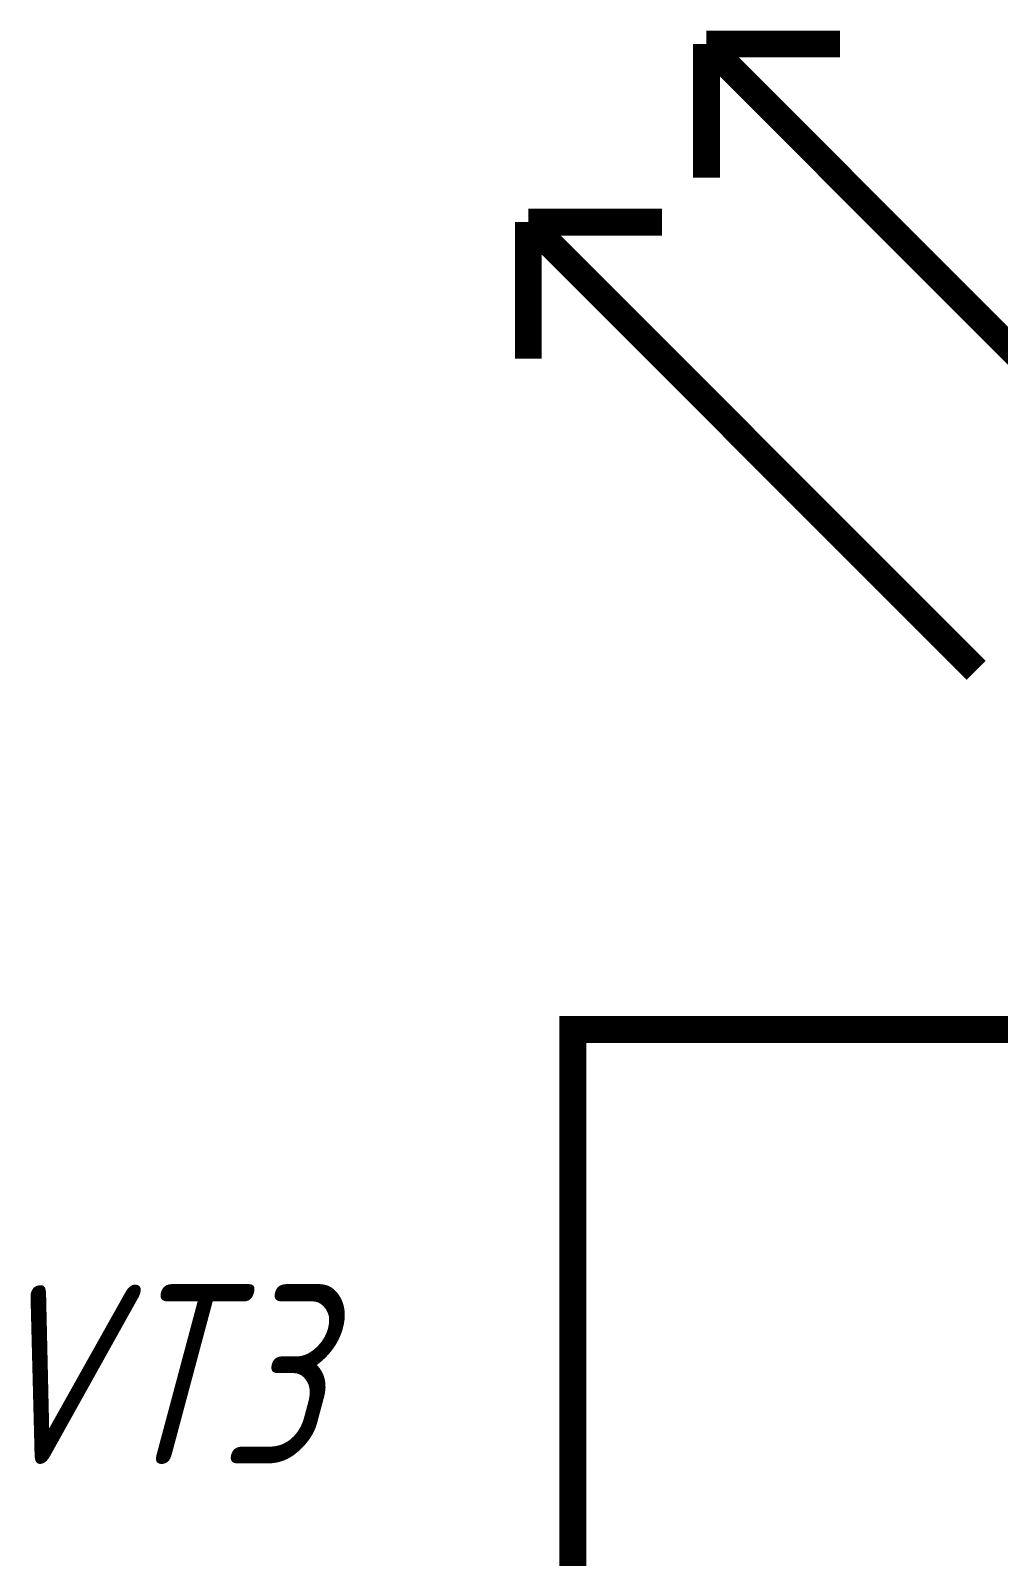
# Model space of a CAD drawing. Extents: x 260 to 1101, y 70 to 664.
# Drawn here: x 982.92 to 993.73, y 488.41 to 505.43 of the extents above; entities that cross this region are included whole.
import ezdxf

# ---------------------------------------------------------------- set-up
doc = ezdxf.new("R2010")
doc.units = 0
doc.header["$MEASUREMENT"] = 0
doc.layers.add('Sheet', color=255, linetype='CONTINUOUS')
doc.styles.add('GOST type A0', font='', dxfattribs={"oblique": 15, "height": 3.5})
doc.styles.get('GOST type A0').set_extended_font_data('GOST type A')

msp = doc.modelspace()

# ---------------------------------------------------------------- linework, layer by layer
at = {"layer": 'Sheet', "const_width": 0.3}
for points in [[(995.466, 500.282), (990.466, 505.283)], [(990.466, 505.283), (991.957, 505.283)], [(990.466, 505.283), (990.466, 503.792)], [(988.478, 503.295), (989.969, 503.295)], [(988.478, 503.295), (988.478, 501.773)], [(993.478, 498.293), (988.478, 503.295)], [(988.975, 489.284), (988.975, 489.284), (988.975, 494.286), (991.46, 494.286)], [(993.975, 494.286), (991.46, 494.286)], [(988.975, 486.768), (988.975, 489.284)]]:
    msp.add_lwpolyline(points, dxfattribs=at)

# ---------------------------------------------------------------- texts
at = {"layer": 'Sheet', "style": 'GOST type A0', "oblique": 15}
msp.add_text('VT3', height=2, dxfattribs=at).set_placement((982.298, 489.439))

doc.saveas('drawing.dxf')
